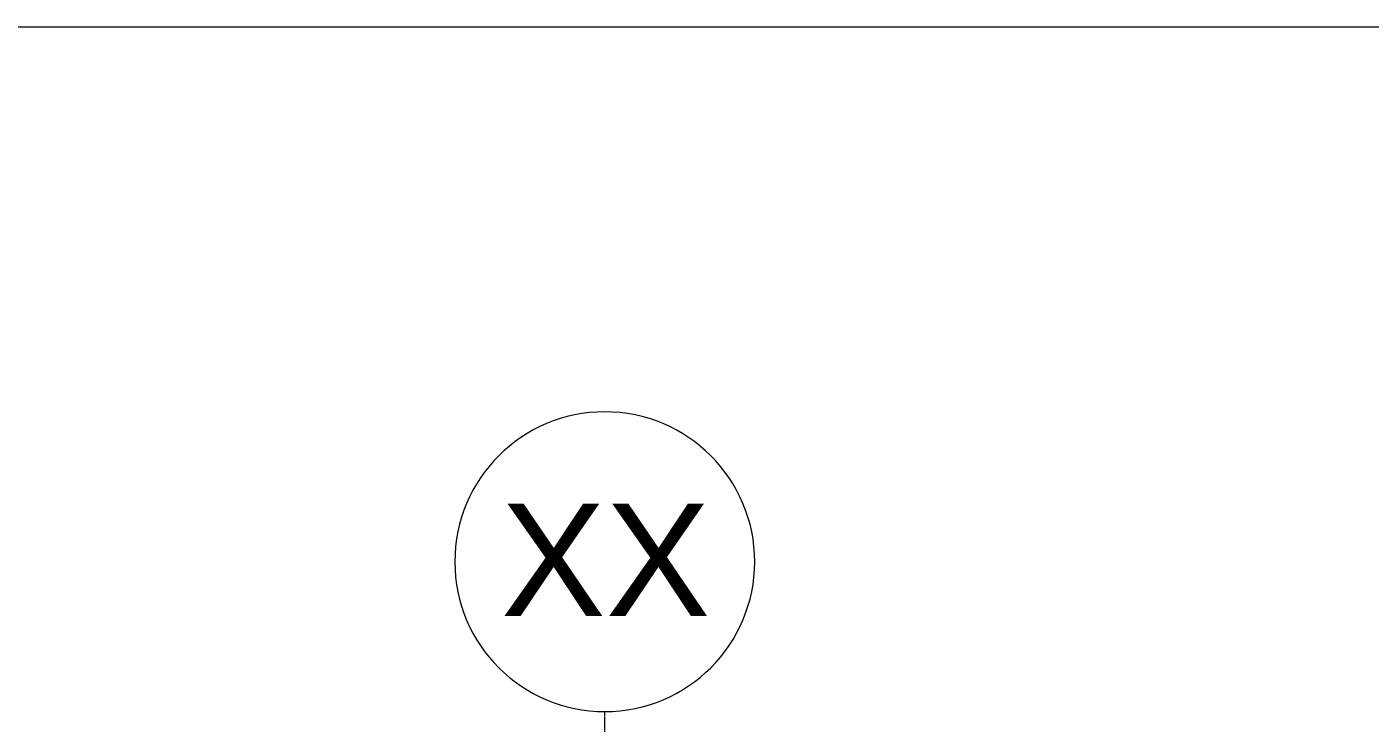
# Model space of a CAD drawing. Header units: inches. Extents: x -10205 to 13964, y -460 to 30702.
# Drawn here: x -2 to 428, y 287.8 to 510.8 of the extents above; entities that cross this region are included whole.
import ezdxf

# ---------------------------------------------------------------- set-up
doc = ezdxf.new("R2010")
doc.units = ezdxf.units.IN
doc.header["$MEASUREMENT"] = 0
doc.linetypes.add('Grid Line 1_2_', pattern=[0.875, 0.5, -0.125, 0.125, -0.125])
for name, color, linetype, lineweight in [('0-1', 7, 'Continuous', 5), ('0-5', 155, 'Continuous', 5), ('C-TOPO-1', 53, 'Continuous', 9), ('S-GRID-1', 1, 'Grid Line 1_2_', 9), ('S-GRID-IDEN', 1, 'Continuous', 9), ('S-GRID-IDEN-1', 165, 'Continuous', 9)]:
    doc.layers.add(name, color=color, linetype=linetype, lineweight=lineweight)
doc.styles.add('Arial_7', font='arial.ttf', dxfattribs={"height": 36})

# ---------------------------------------------------------------- blocks, each defined once
blk = doc.blocks.new('1750 Ox - 2nd Phase_rvt-1-SITE PLAN - CAD FILE')
at = {"layer": 'C-TOPO-1'}
blk.add_line((-241.62, 510.81), (667.63, 510.81), dxfattribs=at)
blk = doc.blocks.new('Grid - Grid Head - Circle-V159-SITE PLAN - CAD FILE')
at = {"layer": 'S-GRID-IDEN-1'}
for start, end in [(360, 180), (180, 360)]:
    blk.add_arc((0, 0), 0.25, start, end, dxfattribs=at)
blk = doc.blocks.new('1750 Ox - Topography_rvt-1-SITE PLAN - CAD FILE')
at = {"layer": 'S-GRID-1'}
blk.add_line((183, -126.55), (183, 291.47), dxfattribs=at)
at = {"layer": '0-5', "xscale": 191.9999999999999, "yscale": 191.9999999999999, "zscale": 191.9999999999999}
blk.add_blockref('Grid - Grid Head - Circle-V159-SITE PLAN - CAD FILE', (183, 339.47), dxfattribs=at)
at = {"layer": 'S-GRID-IDEN', "insert": (149.73, 358.04), "char_height": 36, "width": 79.992, "attachment_point": 1, "style": 'Arial_7'}
blk.add_mtext('XX', dxfattribs=at)

msp = doc.modelspace()

# ---------------------------------------------------------------- block references
at = {"layer": '0-1'}
msp.add_blockref('1750 Ox - 2nd Phase_rvt-1-SITE PLAN - CAD FILE', (0, 0), dxfattribs=at)

# ---------------------------------------------------------------- next in the draw order: block references
msp.add_blockref('1750 Ox - Topography_rvt-1-SITE PLAN - CAD FILE', (0, 0), dxfattribs=at)

doc.saveas('drawing.dxf')
